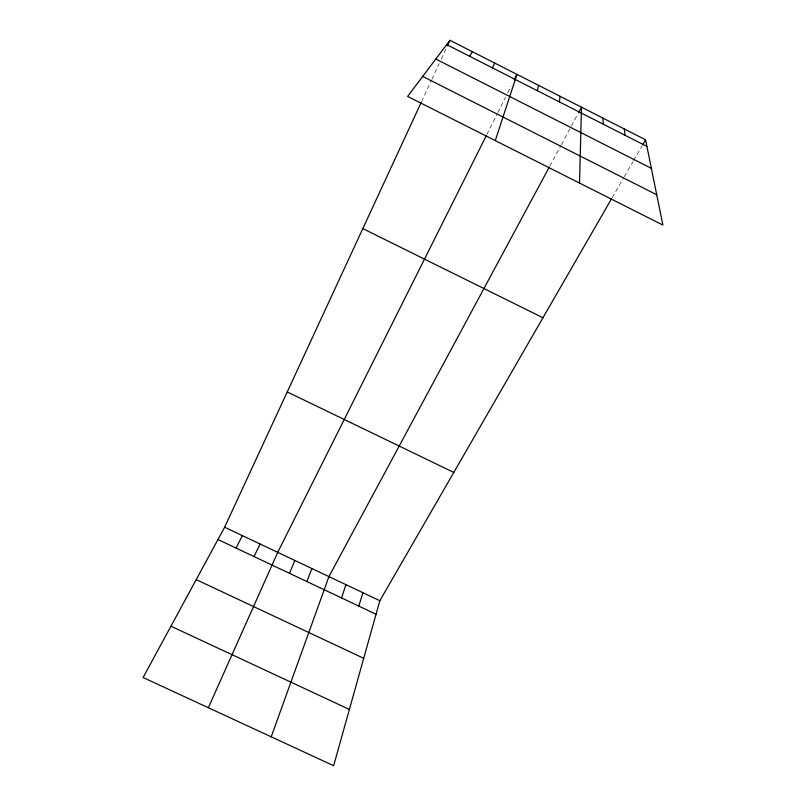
<?xml version="1.0" encoding="UTF-8"?>
<svg xmlns="http://www.w3.org/2000/svg" width="806" height="806" viewBox="0 0 806 806"><rect width="100%" height="100%" fill="white"/><g stroke="black" fill="none" stroke-linecap="round" stroke-linejoin="round"><path stroke-width="0.6" stroke-dasharray="4.03 3.02" d="M421.588 101.606L431.401 80.398M431.915 79.27L439.21 63.513M441.255 59.09L446.887 46.929M486.864 134.521L497.282 113.717M497.836 112.608L505.574 97.143M507.74 92.811L511.004 86.302M549.752 166.217L560.734 145.805M561.319 144.717L578.073 113.586M612.177 197.692L623.723 177.652M624.338 176.585L632.922 161.704M633.526 160.656L641.949 146.047"/><path stroke-width="1.21" d="M579.504 183.043L581.509 107.208L578.648 112.528M559.394 101.909L560.049 96.297M537.37 90.715L538.539 85.355M611.573 198.729L379.848 600.722L333.634 765.7L143.095 677.534L224.642 527.215L421.075 102.715M358.811 606.102L362.912 592.702M495.277 140.597L516.968 74.384L514.258 79.804M341.532 597.931L345.945 584.662M271.219 736.825L328.939 576.612L549.178 167.285M306.854 581.539L311.902 568.542M289.475 573.318L294.835 560.462M208.351 707.728L277.727 552.362L486.33 135.599M492.486 67.906L494.693 63.049M447.401 45.821L449.95 40.3L645.556 139.781L662.905 225.086L407.604 96.408L449.95 40.3M254.061 556.573L260.066 543.99M236.037 548.06L242.374 535.607M642.553 144.999L645.556 139.781M469.616 56.279L472.346 51.695M170.943 626.202L349.391 709.441M196.211 579.625L363.718 658.321M217.973 539.516L376.059 614.253M224.642 527.215L379.848 600.722M287.238 391.938L453.808 472.427M362.821 228.602L542.962 317.755M422.697 76.419L656.739 194.76M446.685 44.622L646.896 146.38M435.804 59.04L651.369 168.343M624.257 128.95L625.103 135.307M602.908 118.089L603.261 124.195"/></g></svg>
